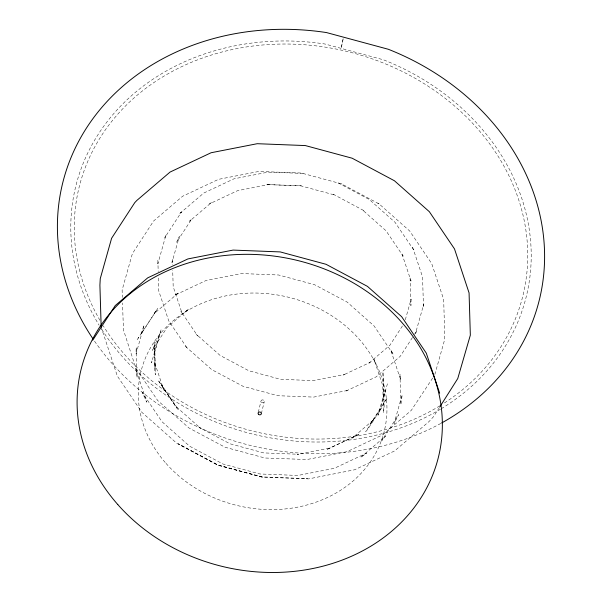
<?xml version="1.0" encoding="UTF-8"?>
<svg xmlns="http://www.w3.org/2000/svg" width="602" height="602" viewBox="0 0 602 602"><rect width="100%" height="100%" fill="white"/><g stroke="black" fill="none" stroke-linecap="round" stroke-linejoin="round"><path stroke-width="0.45" stroke-dasharray="3.01 2.26" d="M343.178 38.724L341.161 48.378L343.321 38.024M258.296 412.295L260.99 401.075M261.373 413.657L264.27 401.579M151.997 360.989L151.471 362.863L161.133 329.572L154.052 354.759L154.789 348.227L155.587 374.798L154.797 371.953L153.984 345.044L154.33 341.748L155.143 368.763L154.579 362.396L163.556 389.283L161.441 384.565L178.478 409.774L176.95 408.337L158.085 380.133L175.837 406.395L200.489 428.24L199.345 427.458L229.919 443.764L263.751 452.907L298.532 454.254L297.358 454.405L329.941 448.023M159.109 335.683L152.253 350.311L167.198 327.315L188.757 308.901L184.393 312.558M405.319 319.767L411.136 299.096L410.918 305.65L410.09 278.041L411.038 281.051L401.903 253.675L403.107 256.061L386.01 230.754L362.269 209.722M387.425 383.783L379.395 412.355L378.011 415.252L385.092 390.066L383.73 398.366L382.94 371.84L384.166 405.936L383.572 412.791L382.752 385.536L373.857 358.897L376.212 364.376M434.832 374.527L444.72 339.362L444.765 336.112L443.666 299.427L431.694 263.571L409.676 230.987L379.102 203.897L341.552 183.881L301.414 173.037L258.935 171.435L218.511 179.351L182.572 196.275L153.555 221.062L133.441 252.012L132.011 254.894L122.123 290.059L122.349 297.426M155.767 311.114L154.12 313.642L178.794 292.564L174.445 295.386L206.034 280.509L241.552 273.556L278.583 274.986L314.605 284.716L347.158 302.084L374.03 325.893L393.377 354.525L390.653 349.792L400.834 380.283L399.954 374.083L400.872 404.725L402.189 394.701L394.032 423.718L398.667 414.597L381.698 440.702L385.543 436.119L360.545 457.475L366.708 453.065L334.321 468.318L297.9 475.452L259.929 473.977L222.996 464.007L189.615 446.202L162.066 421.791L142.215 392.429L146.798 402.174L135.585 368.597L136.624 371.682L137.113 377.823L136.195 347.098L136.022 354.021L144.179 325.005L140.823 334.479L157.626 308.623L137.015 339.957L138.791 337.218M402.437 325.945L389.915 345.217L368.236 363.728L370.238 362.329L342.922 375.197L344.63 374.452L313.281 380.592L280.6 379.328L248.807 370.742L220.076 355.413L196.365 334.403L197.659 335.954L180.924 311.196L182.135 313.454L173.188 286.672L172.699 270.23M412.453 337.511L400.277 356.249L376.122 376.882L346.203 390.969L347.994 390.374L313.665 397.094L277.876 395.71L243.057 386.303L211.595 369.53L185.627 346.519L187.071 347.986L168.741 320.866L158.777 291.014L158.334 276.213M414.485 334.388L417.02 330.49L415.538 333.35L423.68 304.379L423.477 307.487L422.566 277.01L412.618 247.219L413.582 249.762L395.025 222.311L369.274 199.488L338.068 182.85L338.648 183M380.298 409.142L365.723 431.559L367.664 429.459L382.428 406.749L383.609 403.679L387.184 397.952L370.388 423.778L372.104 421.159L374.286 419.218L352.2 438.083L354.172 436.623M432.68 378.033L411.264 410.398L382.541 434.93L346.963 451.688L306.952 459.522L264.918 458.009L225.095 447.256L189.103 428.06L157.732 400.571L135.932 368.319L123.455 329.919L122.515 302.957M439.468 407.449L433.32 416.9L429.196 421.377L394.634 450.928L354.623 469.771L308.563 478.906L261.742 477.07L218.406 465.369L178.177 443.749L218.007 464.992L262.073 476.897L307.381 478.65L306.29 478.801M301.361 185.77L266.558 184.566L300.985 185.898L334.471 194.943M267.83 184.468L268.951 184.513L237.564 190.661L209.654 203.8L211.708 202.302L189.555 221.22L191.707 219.045L176.559 242.343L179.313 236.473L171.984 262.547L172.368 259.266L172.533 264.745M262.367 477.115L217.435 464.977L176.83 443.328L141.839 412.295L117.322 376.024L101.174 327.172M303.19 173.421L268.04 172.142L233.997 178.817L203.717 193.069L179.268 213.951L181.526 211.896L164.813 237.609L166.024 234.78L157.882 263.751L157.859 260.478L158.198 271.585M333.975 194.574L333.5 194.378L364.729 211.084L363.45 210.294M341.552 183.881L342.056 184.137M377.83 203.228L379.102 203.897M99.924 320.279A228.421 195.59 13.5 0 1 182.993 66.039A228.421 195.59 13.5 0 1 486.333 139.416A228.421 195.59 13.5 0 1 443.682 403.438M439.836 405.846A228.421 195.59 13.5 0 1 103.288 325.878M441.251 408.735A231.905 198.57 13.5 0 0 528.827 226.743A231.905 198.57 13.5 0 0 383.519 59.824L325.08 44.036A231.905 198.57 13.5 0 0 109.331 118.91A231.905 198.57 13.5 0 0 99.134 325.246M440.468 409.209A231.905 198.57 13.5 0 1 101.61 329.219M440.822 423.424A245.39 210.121 13.5 0 1 93.814 340.092M358.92 434.381L326.367 449.717L358.92 434.381M261.351 402.151A1.663 1.422 13.5 0 0 264.173 401.933A1.663 1.422 13.5 0 0 262.374 399.894A1.663 1.422 13.5 0 0 261.351 402.151M166.001 463.367A125.246 107.239 13.5 0 0 378.696 447.181A125.246 107.239 13.5 0 0 243.185 293.43A125.246 107.239 13.5 0 0 166.001 463.367"/><path stroke-width="0.9" d="M92.746 340.19L115.245 305.583L147.693 277.868L187.884 258.935L233.087 250.086L280.208 251.914L326.043 264.293L367.468 286.386L401.654 316.682L426.284 353.118L439.663 393.219M439.979 406.659L457.761 378.553L470.335 335.186L469.071 292.918L454.495 248.897L429.346 211.701L394.438 180.766L352.147 158.213L305.349 145.571L257.242 143.705L211.099 152.742L170.057 172.067L136.932 200.361L134.78 202.618L111.603 238.279L100.263 278.621L99.909 285.175L101.174 327.172M441.635 422.973A245.39 210.121 13.5 0 0 542.718 230.092A245.39 210.121 13.5 0 0 388.313 49.266L326.48 32.568A245.39 210.121 13.5 0 0 95.259 115.531A245.39 210.121 13.5 0 0 92.768 338.542M117.789 504.544A183.971 157.528 13.5 0 0 430.227 480.765A183.971 157.528 13.5 0 0 231.176 254.917A183.971 157.528 13.5 0 0 117.789 504.544M258.446 414.229A1.663 1.422 13.5 0 0 261.268 414.018A1.663 1.422 13.5 0 0 259.47 411.979A1.663 1.422 13.5 0 0 258.446 414.229"/></g></svg>
